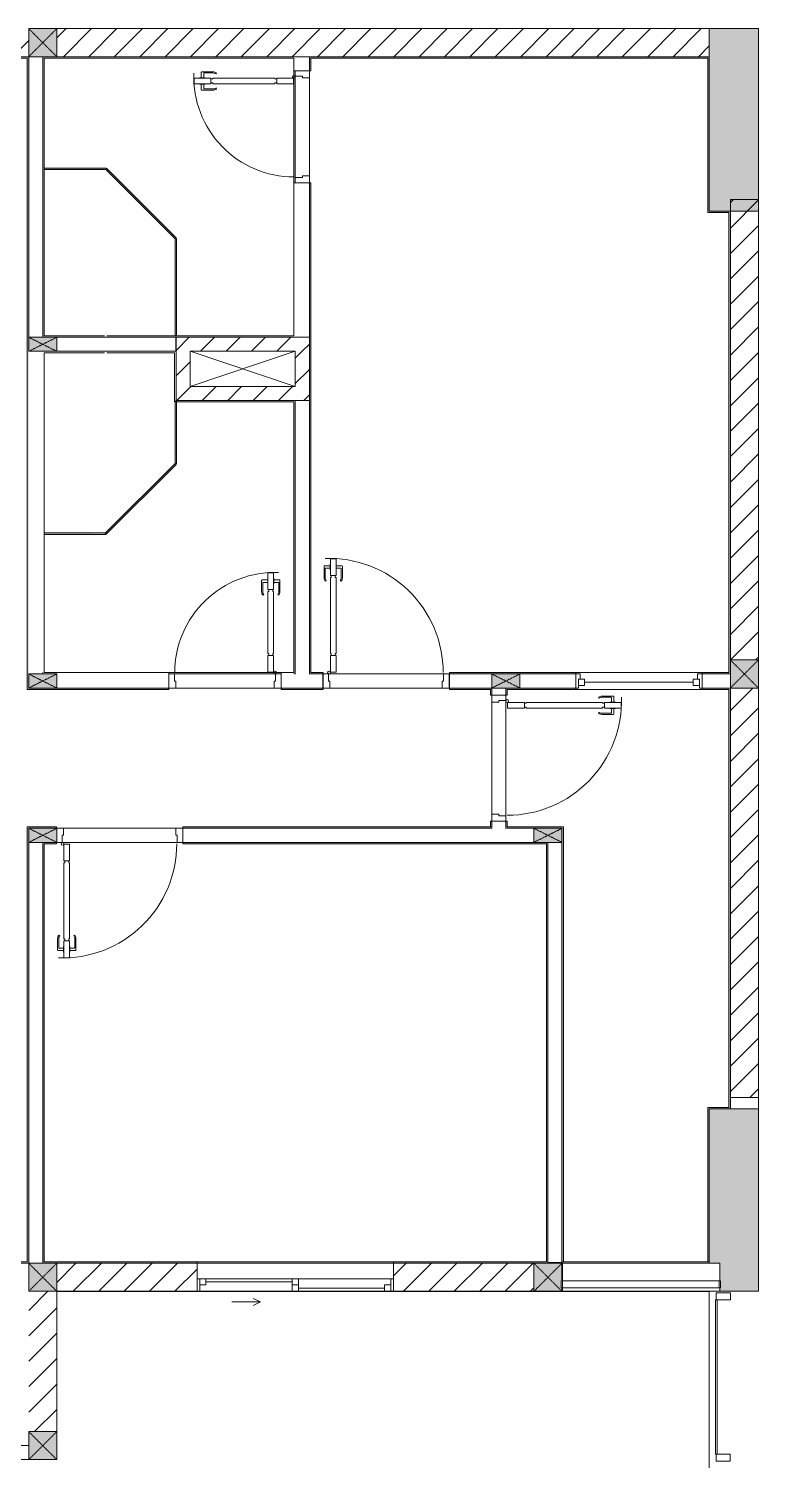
# Model space of a CAD drawing. Header units: millimetres. Extents: x 32270 to 221883, y 3811 to 78637.
# Drawn here: x 205781 to 210981, y 23332 to 33537 of the extents above; entities that cross this region are included whole.
import ezdxf

# ---------------------------------------------------------------- set-up
doc = ezdxf.new("R2010")
doc.units = ezdxf.units.MM
doc.linetypes.add('IMPORT-Dash _2_', pattern=[6, 3, -3])
for name, color, linetype, lineweight in [('0-2', 130, 'Continuous', 9), ('A-DETL-GENF-6', 130, 'Continuous', 9), ('A-DOOR-2', 130, 'Continuous', 9), ('A-FLOR-1', 130, 'Continuous', 9), ('A-FLOR-HRAL-5', 130, 'Continuous', 9), ('A-GLAZ-5', 130, 'Continuous', 9), ('A-GLAZ-CURT-4', 130, 'Continuous', 9), ('A-GLAZ-CWMG-1', 130, 'Continuous', 9), ('A-WALL-1', 130, 'Continuous', 9), ('A-WALL-PATT-3', 130, 'Continuous', 9), ('A_1404_dwg-1', 130, 'Continuous', 9), ('I-WALL', 130, 'Continuous', 9), ('I-WALL-1', 130, 'Continuous', 9), ('S-COLS-1', 130, 'Continuous', 9), ('S-COLS-10', 130, 'IMPORT-Dash _2_', 9), ('S-COLS-2', 130, 'Continuous', 9), ('S-COLS-4', 130, 'Continuous', 9), ('S-COLS-HDLN-2', 130, 'IMPORT-Dash _2_', 9)]:
    doc.layers.add(name, color=color, linetype=linetype, lineweight=lineweight)
pattern_1 = [(45, (0, 0), (-90.50967, 90.50967), [])]

# ---------------------------------------------------------------- blocks, each defined once
blk = doc.blocks.new('A_1404_dwg_NCV_TKTC_KET CAU_rvt-1-TKTC_MB HOÀN THIỆN SÀN TẦNG 3-4-4819833-KeyPlan-CH3A')
at = {"layer": 'S-COLS-1'}
for points in [[(116453, 32237), (116453, 33537), (116103, 33537), (116103, 32237), (116253, 32237)], [(116178, 24537), (116453, 24537), (116453, 25837), (116103, 25837), (116103, 24737), (116178, 24737), (116183, 24562)]]:
    blk.add_hatch(color=256, dxfattribs=at).paths.add_polyline_path(points)
at = {"layer": 'A-FLOR-1'}
for p, q in [((113153, 30987), (112403, 30987)), ((111453, 24535), (115053, 24535)), ((115053, 24535), (116103, 24535)), ((108178, 23337), (111253, 23337))]:
    blk.add_line(p, q, dxfattribs=at)
at = {"layer": 'S-COLS-2', "flags": 128}
for points in [[(116253, 32237), (116453, 32237), (116453, 33537), (116103, 33537), (116103, 33337)], [(116178, 24537), (116453, 24537), (116453, 25837), (116253, 25837)]]:
    blk.add_lwpolyline(points, dxfattribs=at)
blk = doc.blocks.new('A_1404_dwg_DOOR_CW_01 CANH MO-PANEL KINH - DIW_01-900x2200-CỬA GỖ VÂN LAMINATE-553393-TKTC_MB HOÀN THIỆN SÀN TẦNG 3-4-4819840-KeyPlan-CH3A')
at = {"layer": 'A-DETL-GENF-6'}
for p, q in [((46582, 38482), (46582, 38521)), ((46666, 38525), (46586, 38525)), ((46599, 38482), (46599, 38513)), ((46603, 38517), (46666, 38517)), ((46691, 38517), (46687, 38511)), ((46582, 38438), (46582, 38399)), ((46666, 38395), (46586, 38395)), ((46599, 38438), (46599, 38407)), ((46603, 38403), (46666, 38403)), ((46691, 38404), (46687, 38410))]:
    blk.add_line(p, q, dxfattribs=at)
at = {"layer": 'A-DETL-GENF-6', "flags": 128}
for points in [[(46531, 38440), (46531, 38480), (46651, 38480), (46651, 38440)], [(46610, 38482), (46610, 38480), (46571, 38480), (46571, 38482)], [(47207, 38474), (47207, 38480), (46665, 38480), (46665, 38474), (46651, 38474), (46651, 38446), (46665, 38446), (46665, 38440), (47207, 38440), (47207, 38446), (47221, 38446), (47221, 38474)], [(47221, 38480), (47221, 38440), (47341, 38440), (47341, 38480)], [(46610, 38438), (46610, 38440), (46571, 38440), (46571, 38438)]]:
    blk.add_lwpolyline(points, close=True, dxfattribs=at)
at = {"layer": 'A-DETL-GENF-6'}
blk.add_circle((47343, 38430), 10, dxfattribs=at)
for centre, radius, start, end in [((47343, 38430), 814, 90, 182), ((46586, 38521), 4, 90, 180), ((46603, 38513), 4, 90, 180), ((46666, 38480), 45, 55, 90), ((46666, 38480), 37, 55, 90), ((46586, 38399), 4, 180, 270), ((46603, 38407), 4, 180, 270), ((46666, 38440), 37, 270, 305), ((46666, 38440), 45, 270, 305)]:
    blk.add_arc(centre, radius, start, end, dxfattribs=at)
at = {"layer": 'A-DOOR-2'}
blk.add_line((47353, 38430), (47353, 38455), dxfattribs=at)
at = {"layer": 'A-DOOR-2', "flags": 128}
for points in [[(47453, 39237), (47453, 39287), (47353, 39287), (47353, 39247), (47403, 39247), (47403, 39237)], [(47453, 38387), (47453, 38437), (47403, 38437), (47403, 38427), (47353, 38427), (47353, 38387)]]:
    blk.add_lwpolyline(points, close=True, dxfattribs=at)
blk = doc.blocks.new('A_1404_dwg_DOOR_CW_01 CANH MO-PANEL KINH - DIG_02-800x2200-CỬA NHÔM KÍNH-V60-TKTC_MB HOÀN THIỆN SÀN TẦNG 3-4-4819851-KeyPlan-CH3A')
at = {"layer": 'A-DETL-GENF-6'}
for p, q in [((104713, 29524), (104713, 29603)), ((104756, 29607), (104717, 29607)), ((104800, 29607), (104839, 29607)), ((104843, 29524), (104843, 29603)), ((104721, 29586), (104721, 29524)), ((104721, 29498), (104728, 29503)), ((104756, 29590), (104725, 29590)), ((104800, 29590), (104831, 29590)), ((104835, 29498), (104828, 29503)), ((104835, 29586), (104835, 29524))]:
    blk.add_line(p, q, dxfattribs=at)
at = {"layer": 'A-DETL-GENF-6', "flags": 128}
for points in [[(104756, 29579), (104758, 29579), (104758, 29619), (104756, 29619)], [(104798, 29659), (104758, 29659), (104758, 29539), (104798, 29539)], [(104800, 29579), (104798, 29579), (104798, 29619), (104800, 29619)], [(104764, 29083), (104758, 29083), (104758, 29525), (104764, 29525), (104764, 29539), (104792, 29539), (104792, 29525), (104798, 29525), (104798, 29083), (104792, 29083), (104792, 29069), (104764, 29069)], [(104758, 29069), (104798, 29069), (104798, 28949), (104758, 28949)]]:
    blk.add_lwpolyline(points, close=True, dxfattribs=at)
at = {"layer": 'A-DETL-GENF-6'}
blk.add_circle((104808, 28947), 10, dxfattribs=at)
for centre, radius, start, end in [((104808, 28947), 714, 88, 180), ((104717, 29603), 4, 90, 180), ((104839, 29603), 4, 0, 90), ((104758, 29524), 45, 180, 215), ((104725, 29586), 4, 90, 180), ((104758, 29524), 37, 180, 215), ((104798, 29524), 37, 325, 0), ((104831, 29586), 4, 0, 90), ((104798, 29524), 45, 325, 0)]:
    blk.add_arc(centre, radius, start, end, dxfattribs=at)
at = {"layer": 'A-DOOR-2'}
blk.add_line((104808, 28937), (104783, 28937), dxfattribs=at)
at = {"layer": 'A-DOOR-2', "flags": 128}
for points in [[(104051, 28837), (104051, 28937), (104091, 28937), (104091, 28887), (104101, 28887), (104101, 28837)], [(104801, 28837), (104801, 28887), (104811, 28887), (104811, 28937), (104851, 28937), (104851, 28837)]]:
    blk.add_lwpolyline(points, close=True, dxfattribs=at)
blk = doc.blocks.new('A_1404_dwg_DOOR_CW_01 CANH MO-PANEL KINH - DIW_01-900x2200-CỬA GỖ VÂN LAMINATE-V61-TKTC_MB HOÀN THIỆN SÀN TẦNG 3-4-4819852-KeyPlan-CH3A')
at = {"layer": 'A-DETL-GENF-6'}
for p, q in [((103259, 27050), (103259, 26970)), ((103267, 27076), (103274, 27071)), ((103267, 26987), (103267, 27050)), ((103381, 27076), (103374, 27071)), ((103381, 26987), (103381, 27050)), ((103389, 27050), (103389, 26970)), ((103302, 26966), (103263, 26966)), ((103302, 26983), (103271, 26983)), ((103346, 26983), (103377, 26983)), ((103346, 26966), (103385, 26966))]:
    blk.add_line(p, q, dxfattribs=at)
at = {"layer": 'A-DETL-GENF-6', "flags": 128}
for points in [[(103344, 27605), (103304, 27605), (103304, 27725), (103344, 27725)], [(103338, 27591), (103344, 27591), (103344, 27049), (103338, 27049), (103338, 27035), (103310, 27035), (103310, 27049), (103304, 27049), (103304, 27591), (103310, 27591), (103310, 27605), (103338, 27605)], [(103302, 26995), (103304, 26995), (103304, 26955), (103302, 26955)], [(103304, 26915), (103344, 26915), (103344, 27035), (103304, 27035)], [(103346, 26995), (103344, 26995), (103344, 26955), (103346, 26955)]]:
    blk.add_lwpolyline(points, close=True, dxfattribs=at)
at = {"layer": 'A-DETL-GENF-6'}
blk.add_circle((103294, 27727), 10, dxfattribs=at)
for centre, radius, start, end in [((103294, 27727), 814, 268, 0), ((103304, 27050), 45, 145, 180), ((103304, 27050), 37, 145, 180), ((103344, 27050), 37, 0, 35), ((103344, 27050), 45, 0, 35), ((103263, 26970), 4, 180, 270), ((103271, 26987), 4, 180, 270), ((103377, 26987), 4, 270, 0), ((103385, 26970), 4, 270, 0)]:
    blk.add_arc(centre, radius, start, end, dxfattribs=at)
at = {"layer": 'A-DOOR-2'}
blk.add_line((103294, 27737), (103319, 27737), dxfattribs=at)
at = {"layer": 'A-DOOR-2', "flags": 128}
blk.add_lwpolyline([(103253, 27837), (103301, 27837), (103301, 27787), (103291, 27787), (103291, 27737), (103253, 27737)], dxfattribs=at)
blk.add_lwpolyline([(104151, 27837), (104151, 27737), (104111, 27737), (104111, 27787), (104101, 27787), (104101, 27837)], close=True, dxfattribs=at)
blk = doc.blocks.new('A_1404_dwg_M_Fixed - 900 x 1400-901191-TKTC_MB HOÀN THIỆN SÀN TẦNG 3-4-4819853-KeyPlan-CH3A')
at = {"layer": 'A-GLAZ-5'}
blk.add_line((107014, 28878), (107788, 28878), dxfattribs=at)
at = {"layer": 'A-GLAZ-5', "flags": 128}
for points in [[(106983, 28900), (106983, 28937), (106951, 28937)], [(106951, 28837), (106970, 28837), (106970, 28900), (107014, 28900), (107014, 28856), (106970, 28856)], [(107832, 28856), (107788, 28856), (107788, 28900), (107832, 28900), (107832, 28837), (107849, 28837)], [(107819, 28900), (107819, 28937), (107851, 28937)]]:
    blk.add_lwpolyline(points, dxfattribs=at)
blk = doc.blocks.new('A_1404_dwg_Railing - 50 x 10mm-901205-TKTC_MB HOÀN THIỆN SÀN TẦNG 3-4-4819863-KeyPlan-CH3A')
at = {"layer": 'A-FLOR-HRAL-5', "flags": 128}
blk.add_lwpolyline([(107983, 24612), (107983, 24562), (107973, 24562), (107973, 24612)], close=True, dxfattribs=at)
blk = doc.blocks.new('A_1404_dwg_Railing - 50 x 10mm-901205-TKTC_MB HOÀN THIỆN SÀN TẦNG 3-4-V133-KeyPlan-CH3A')
at = {"layer": 'A-FLOR-HRAL-5'}
blk.add_line((106848, 24562), (106848, 24612), dxfattribs=at)
at = {"layer": 'A-FLOR-HRAL-5', "flags": 128}
blk.add_lwpolyline([(106858, 24612), (106858, 24562), (106848, 24562)], dxfattribs=at)
blk = doc.blocks.new('A_1404_dwg_Railing - Railing-1003396-TKTC_MB HOÀN THIỆN SÀN TẦNG 3-4-4819938-KeyPlan-CH3A')
at = {"layer": 'A-FLOR-HRAL-5'}
for p, q in [((116173, 24612), (115058, 24612)), ((115058, 24562), (116173, 24562))]:
    blk.add_line(p, q, dxfattribs=at)
for name in ['A_1404_dwg_Railing - 50 x 10mm-901205-TKTC_MB HOÀN THIỆN SÀN TẦNG 3-4-V133-KeyPlan-CH3A', 'A_1404_dwg_Railing - 50 x 10mm-901205-TKTC_MB HOÀN THIỆN SÀN TẦNG 3-4-4819863-KeyPlan-CH3A']:
    blk.add_blockref(name, (8200, 0))
blk = doc.blocks.new('A_1404_dwg_System Panel - Glazed-588850-TKTC_MB HOÀN THIỆN SÀN TẦNG 3-4-4819877-KeyPlan-CH3A')
at = {"layer": 'A-GLAZ-CURT-4'}
blk.add_hatch(color=256, dxfattribs=at).paths.add_polyline_path([(103603, 32532), (103605, 32537), (103602, 32542), (103163, 32542), (103163, 32532), (103602, 32532)])
blk.add_line((103163, 32532), (103603, 32532), dxfattribs=at)
at = {"layer": 'A-GLAZ-CURT-4', "flags": 128}
blk.add_lwpolyline([(103605, 32542), (103163, 32542), (103163, 32532)], dxfattribs=at)
blk = doc.blocks.new('A_1404_dwg_System Panel - Glazed-580250-TKTC_MB HOÀN THIỆN SÀN TẦNG 3-4-4819878-KeyPlan-CH3A')
at = {"layer": 'A-GLAZ-CURT-4'}
blk.add_hatch(color=256, dxfattribs=at).paths.add_polyline_path([(104097, 32038), (104104, 32045), (103609, 32540), (103602, 32533), (104096, 32039)])
blk.add_line((103602, 32533), (104096, 32039), dxfattribs=at)
at = {"layer": 'A-GLAZ-CURT-4', "flags": 128}
blk.add_lwpolyline([(104104, 32045), (103609, 32540), (103602, 32533)], dxfattribs=at)
blk = doc.blocks.new('A_1404_dwg_System Panel - Glazed-703087-TKTC_MB HOÀN THIỆN SÀN TẦNG 3-4-4819883-KeyPlan-CH3A')
at = {"layer": 'A-GLAZ-CURT-4'}
blk.add_hatch(color=256, dxfattribs=at).paths.add_polyline_path([(56809, 37033), (56809, 37727), (56799, 37727), (56799, 37033)])
at = {"layer": 'A-GLAZ-CURT-4', "flags": 128}
blk.add_lwpolyline([(56809, 37033), (56809, 37727), (56799, 37727), (56799, 37033)], close=True, dxfattribs=at)
blk = doc.blocks.new('A_1404_dwg_System Panel - Glazed-901203-TKTC_MB HOÀN THIỆN SÀN TẦNG 3-4-4819880-KeyPlan-CH3A')
at = {"layer": 'A-GLAZ-CURT-4'}
blk.add_hatch(color=256, dxfattribs=at).paths.add_polyline_path([(103163, 29932), (103603, 29937), (103599, 29942), (103163, 29942)])
blk.add_line((103163, 29932), (103603, 29932), dxfattribs=at)
at = {"layer": 'A-GLAZ-CURT-4', "flags": 128}
blk.add_lwpolyline([(103601, 29942), (103163, 29942), (103163, 29932)], dxfattribs=at)
blk = doc.blocks.new('A_1404_dwg_System Panel - Glazed-580253-TKTC_MB HOÀN THIỆN SÀN TẦNG 3-4-4819881-KeyPlan-CH3A')
at = {"layer": 'A-GLAZ-CURT-4'}
blk.add_hatch(color=256, dxfattribs=at).paths.add_polyline_path([(103606, 29933), (104101, 30435), (104096, 30437), (103599, 29940)])
blk.add_line((103606, 29933), (104104, 30431), dxfattribs=at)
at = {"layer": 'A-GLAZ-CURT-4', "flags": 128}
blk.add_lwpolyline([(104096, 30437), (103599, 29940), (103606, 29933)], dxfattribs=at)
blk = doc.blocks.new('A_1404_dwg_System Panel - Glazed-1013751-TKTC_MB HOÀN THIỆN SÀN TẦNG 3-4-4819884-KeyPlan-CH3A')
at = {"layer": 'A-GLAZ-CURT-4'}
blk.add_hatch(color=256, dxfattribs=at).paths.add_polyline_path([(56799, 38192), (56809, 38192), (56809, 38639), (56799, 38639)])
at = {"layer": 'A-GLAZ-CURT-4', "flags": 128}
blk.add_lwpolyline([(56799, 38639), (56799, 38192), (56809, 38192), (56809, 38639)], close=True, dxfattribs=at)
blk = doc.blocks.new('A_1404_dwg_G1_SOF - BO TRU - 100x200-746114-TKTC_MB HOÀN THIỆN SÀN TẦNG 3-4-4819846-KeyPlan-CH3A')
at = {"layer": 'S-COLS-1'}
blk.add_hatch(color=256, dxfattribs=at).paths.add_polyline_path([(49953, 40037), (49953, 40237), (49853, 40237), (49853, 40037)])
at = {"layer": 'S-COLS-1', "flags": 128}
blk.add_lwpolyline([(49853, 40037), (49853, 40237), (49953, 40237), (49953, 40037)], close=True, dxfattribs=at)
at = {"layer": 'S-COLS-HDLN-2'}
for p, q in [((49953, 40037), (49853, 40237)), ((49853, 40037), (49953, 40237))]:
    blk.add_line(p, q, dxfattribs=at)
blk = doc.blocks.new('A_1404_dwg_DOOR_CW_01 CANH MO-PANEL KINH - DIG_01-900x2200-CỬA NHÔM KÍNH-901226-TKTC_MB HOÀN THIỆN SÀN TẦNG 3-4-4819905-KeyPlan-CH3A')
at = {"layer": 'A-DETL-GENF-6'}
for p, q in [((49211, 68924), (49211, 69003)), ((49254, 69007), (49215, 69007)), ((49219, 68986), (49219, 68924)), ((49254, 68990), (49223, 68990)), ((49298, 69007), (49337, 69007)), ((49298, 68990), (49329, 68990)), ((49333, 68986), (49333, 68924)), ((49341, 68924), (49341, 69003)), ((49219, 68898), (49225, 68903)), ((49332, 68898), (49326, 68903))]:
    blk.add_line(p, q, dxfattribs=at)
at = {"layer": 'A-DETL-GENF-6', "flags": 128}
for points in [[(49254, 68979), (49256, 68979), (49256, 69019), (49254, 69019)], [(49256, 69059), (49296, 69059), (49296, 68939), (49256, 68939)], [(49298, 68979), (49296, 68979), (49296, 69019), (49298, 69019)], [(49290, 68383), (49296, 68383), (49296, 68925), (49290, 68925), (49290, 68939), (49262, 68939), (49262, 68925), (49256, 68925), (49256, 68383), (49262, 68383), (49262, 68369), (49290, 68369)], [(49296, 68369), (49256, 68369), (49256, 68249), (49296, 68249)]]:
    blk.add_lwpolyline(points, close=True, dxfattribs=at)
at = {"layer": 'A-DETL-GENF-6'}
blk.add_circle((49246, 68247), 10, dxfattribs=at)
for centre, radius, start, end in [((49215, 69003), 4, 90, 180), ((49246, 68247), 814, 360, 92), ((49223, 68986), 4, 90, 180), ((49329, 68986), 4, 0, 90), ((49337, 69003), 4, 0, 90), ((49256, 68924), 45, 180, 215), ((49256, 68924), 37, 180, 215), ((49296, 68924), 37, 325, 0), ((49296, 68924), 45, 325, 0)]:
    blk.add_arc(centre, radius, start, end, dxfattribs=at)
at = {"layer": 'A-DOOR-2'}
blk.add_line((49246, 68237), (49271, 68237), dxfattribs=at)
at = {"layer": 'A-DOOR-2', "flags": 128}
for points in [[(49203, 68137), (49253, 68137), (49253, 68187), (49243, 68187), (49243, 68237), (49203, 68237)], [(50053, 68137), (50103, 68137), (50103, 68237), (50063, 68237), (50063, 68187), (50053, 68187)]]:
    blk.add_lwpolyline(points, close=True, dxfattribs=at)
blk = doc.blocks.new('A_1404_dwg_NCV_TKTC_TANG 3 - 4_rvt-1-TKTC_MB HOÀN THIỆN SÀN TẦNG 3-4-4819943-KeyPlan-CH3A')
at = {"layer": 'A-WALL-PATT-3'}
for points in [[(111243, 28827), (111253, 28827), (111253, 33327), (111243, 33327), (111243, 28837)], [(113263, 33327), (116103, 33327), (116103, 33337), (113263, 33337)], [(116093, 32227), (116103, 32227), (116103, 33327), (116093, 33327), (116093, 32237)], [(116243, 32227), (116243, 32237), (116103, 32237), (116103, 32227)], [(116253, 28937), (116253, 32237), (116243, 32237), (116243, 28937)], [(116253, 25837), (116253, 28837), (116243, 28837), (116243, 25837)], [(111243, 24737), (111253, 24737), (111253, 27837), (111243, 27837), (111243, 24747)], [(114663, 27837), (115053, 27837), (115053, 27847), (114663, 27847)], [(115063, 24747), (115063, 27847), (115053, 27847), (115053, 24747)], [(111363, 24747), (111363, 27737), (111353, 27737), (111353, 24747)], [(114943, 24737), (114953, 24737), (114953, 27737), (114943, 27737), (114943, 24747)], [(116103, 25837), (116243, 25837), (116243, 25847), (116093, 25847), (116093, 25837)], [(116103, 24747), (116103, 25837), (116093, 25837), (116093, 24747)]]:
    blk.add_hatch(color=256, dxfattribs=at).paths.add_polyline_path(points)
h = blk.add_hatch(color=256, dxfattribs=at)
h.paths.add_polyline_path([(113253, 28937), (113263, 28937), (113263, 32437), (113253, 32437), (113253, 29255)])
h.paths.add_polyline_path([(113263, 33237), (113263, 33337), (113253, 33337), (113253, 33237)])
h = blk.add_hatch(color=256, dxfattribs=at)
h.paths.add_polyline_path([(113263, 28937), (113351, 28937), (113351, 28947), (113263, 28947)])
h.paths.add_polyline_path([(114553, 28937), (115151, 28937), (115151, 28947), (114251, 28947), (114251, 28937)])
h.paths.add_polyline_path([(116051, 28937), (116243, 28937), (116243, 28947), (116051, 28947)])
h = blk.add_hatch(color=256, dxfattribs=at)
h.paths.add_polyline_path([(111253, 28827), (112251, 28827), (112251, 28837), (111253, 28837)])
h.paths.add_polyline_path([(113051, 28827), (113351, 28827), (113351, 28837), (113051, 28837)])
h.paths.add_polyline_path([(114543, 28827), (114553, 28827), (114553, 28837), (114251, 28837), (114251, 28827)])
h = blk.add_hatch(color=256, dxfattribs=at)
h.paths.add_polyline_path([(114553, 27847), (114553, 27887), (114543, 27887), (114543, 27847)])
h.paths.add_polyline_path([(114543, 28787), (114553, 28787), (114553, 28827), (114543, 28827)])
h = blk.add_hatch(color=256, dxfattribs=at)
h.paths.add_polyline_path([(116051, 28827), (116243, 28827), (116243, 28837), (116051, 28837)])
h.paths.add_polyline_path([(115151, 28827), (115151, 28837), (114653, 28837), (114653, 28827), (114663, 28827)])
h = blk.add_hatch(color=256, dxfattribs=at)
h.paths.add_polyline_path([(114663, 27837), (114663, 27887), (114653, 27887), (114653, 27837)])
h.paths.add_polyline_path([(114663, 28787), (114663, 28827), (114653, 28827), (114653, 28787)])
h = blk.add_hatch(color=256, dxfattribs=at)
h.paths.add_polyline_path([(111253, 27837), (111451, 27837), (111451, 27847), (111243, 27847), (111243, 27837)])
h.paths.add_polyline_path([(112351, 27837), (114553, 27837), (114553, 27847), (112351, 27847)])
h = blk.add_hatch(color=256, dxfattribs=at)
h.paths.add_polyline_path([(111363, 27727), (111451, 27727), (111451, 27737), (111363, 27737)])
h.paths.add_polyline_path([(112351, 27727), (114943, 27727), (114943, 27737), (112351, 27737)])
h = blk.add_hatch(color=256, dxfattribs=at)
h.paths.add_polyline_path([(111353, 24737), (112453, 24737), (112453, 24747), (111353, 24747)])
h.paths.add_polyline_path([(113853, 24737), (114943, 24737), (114943, 24747), (113853, 24747)])
at = {"layer": 'A-FLOR-1'}
for p, q in [((113153, 33197), (113153, 32477)), ((113011, 28937), (112291, 28937)), ((114653, 27927), (114653, 28747))]:
    blk.add_line(p, q, dxfattribs=at)
at = {"layer": 'A-FLOR-1', "flags": 128}
for points in [[(113253, 33187), (113253, 32487)], [(113391, 28937), (114211, 28937)], [(113001, 28837), (112301, 28837)], [(114201, 28837), (113401, 28837)], [(114553, 27937), (114553, 28737)], [(111501, 27837), (112301, 27837)], [(112311, 27737), (111491, 27737)]]:
    blk.add_lwpolyline(points, close=True, dxfattribs=at)
at = {"layer": 'A-WALL-1'}
for p, q in [((113253, 33337), (113153, 33337)), ((113253, 33237), (113253, 33337)), ((113153, 33237), (113253, 33237)), ((113253, 33187), (113253, 32487)), ((113253, 32437), (113153, 32437)), ((113253, 31337), (113253, 32437)), ((113153, 31337), (113253, 31337)), ((111353, 28937), (111353, 28947)), ((112251, 28837), (112251, 28937)), ((113051, 28937), (113051, 28837)), ((113351, 28937), (113263, 28937)), ((113351, 28837), (113351, 28937)), ((113391, 28937), (114211, 28937)), ((114251, 28937), (114251, 28837)), ((114553, 28937), (114251, 28937)), ((115151, 28937), (114753, 28937)), ((115151, 28837), (115151, 28937)), ((116051, 28937), (116051, 28837)), ((116243, 28937), (116051, 28937)), ((116253, 28937), (116243, 28937)), ((116253, 28837), (116253, 28937)), ((111453, 28837), (112251, 28837)), ((113001, 28837), (112301, 28837)), ((113051, 28837), (113351, 28837)), ((114201, 28837), (113401, 28837)), ((114251, 28837), (114553, 28837)), ((114553, 28837), (114553, 28827)), ((114553, 28827), (114553, 28787)), ((114553, 28787), (114653, 28787)), ((114653, 28827), (114653, 28837)), ((114653, 28787), (114653, 28827)), ((114753, 28837), (115151, 28837)), ((116051, 28837), (116243, 28837)), ((116243, 28837), (116253, 28837)), ((114553, 27937), (114553, 28737)), ((114653, 28747), (114653, 27927)), ((114653, 27887), (114553, 27887)), ((114553, 27887), (114553, 27847)), ((114653, 27837), (114653, 27887)), ((111501, 27837), (112301, 27837)), ((112351, 27837), (112351, 27737)), ((114553, 27837), (112351, 27837)), ((114553, 27847), (114553, 27837)), ((114853, 27837), (114653, 27837)), ((111353, 24737), (111353, 27737)), ((112311, 27737), (111491, 27737)), ((112351, 27737), (114853, 27737)), ((111253, 24737), (111353, 24737))]:
    blk.add_line(p, q, dxfattribs=at)
at = {"layer": 'A-WALL-1', "flags": 128}
for points in [[(111353, 31337), (111353, 33337), (111253, 33337), (111253, 31337)], [(111453, 31237), (112301, 31237), (112301, 31337), (111453, 31337)], [(113263, 28937), (113253, 28937), (113253, 30887), (113153, 30887), (113153, 28937), (113143, 28937)], [(114953, 27737), (114953, 24742), (115053, 24742), (115053, 27737)], [(115058, 24612), (115058, 24737), (116178, 24737), (116178, 24612)], [(116178, 24562), (116178, 24537), (115058, 24537), (115058, 24562)]]:
    blk.add_lwpolyline(points, dxfattribs=at)
at = {"layer": 'I-WALL'}
for p, q in [((113253, 33337), (113253, 33237)), ((113143, 32437), (113143, 33237)), ((113253, 32437), (113253, 31337)), ((112251, 28947), (113051, 28947)), ((113263, 28937), (113351, 28937)), ((114251, 28937), (114553, 28937)), ((114753, 28937), (115151, 28937)), ((115151, 28947), (116051, 28947)), ((116051, 28937), (116243, 28937)), ((112251, 28837), (111453, 28837)), ((113351, 28837), (113051, 28837)), ((114553, 28837), (114251, 28837)), ((114553, 28787), (114553, 28827)), ((114653, 28827), (114653, 28787)), ((115151, 28837), (114753, 28837)), ((116051, 28827), (115151, 28827)), ((116243, 28837), (116051, 28837)), ((114553, 27847), (114553, 27887)), ((114653, 27887), (114653, 27837)), ((112351, 27837), (114553, 27837)), ((114853, 27737), (112351, 27737)), ((112453, 24747), (113853, 24747)), ((113853, 24737), (112453, 24737)), ((115063, 24747), (116093, 24747)), ((116103, 24737), (116103, 24747))]:
    blk.add_line(p, q, dxfattribs=at)
at = {"layer": 'I-WALL', "flags": 128}
blk.add_lwpolyline([(115058, 24737), (115053, 24737), (115053, 24742)], dxfattribs=at)
at = {"layer": 'I-WALL-1'}
for p, q in [((111453, 33337), (111353, 33337)), ((111363, 32532), (111363, 32542)), ((112296, 30877), (112303, 30877)), ((111363, 29932), (111363, 29942)), ((116253, 28937), (116253, 29037)), ((111353, 28947), (111353, 28937)), ((116243, 28937), (116253, 28937)), ((114553, 28827), (114553, 28837)), ((114653, 28837), (114653, 28827)), ((114553, 27837), (114553, 27847)), ((114953, 24737), (114953, 27737)), ((111353, 24737), (111453, 24737))]:
    blk.add_line(p, q, dxfattribs=at)
at = {"layer": 'I-WALL-1', "flags": 128}
for points in [[(111253, 33337), (111103, 33337), (111103, 33327), (111243, 33327), (111243, 28827), (111253, 28827), (112251, 28827), (112251, 28837)], [(111353, 33337), (111353, 33327), (111353, 31347), (111353, 31337)], [(111363, 32542), (111363, 33327), (113143, 33327), (113143, 33237), (113153, 33237)], [(113153, 33337), (113143, 33337), (111453, 33337)], [(116253, 29037), (116253, 32237), (116243, 32237), (116103, 32237), (116103, 33327), (116103, 33337), (113263, 33337), (113253, 33337)], [(113253, 33237), (113263, 33237), (113263, 33327), (116093, 33327), (116093, 32227), (116103, 32227), (116243, 32227), (116243, 28947), (116051, 28947), (116051, 28937)], [(111793, 31347), (111363, 31347), (111363, 32532)], [(113153, 32437), (113143, 32437), (113143, 31347), (111809, 31347)], [(113351, 28937), (113351, 28947), (113263, 28947), (113263, 32437), (113253, 32437)], [(111453, 31337), (113143, 31337), (113153, 31337)], [(113253, 31337), (113253, 28937), (113263, 28937)], [(113143, 28937), (113153, 28937), (113153, 30887), (113143, 30887), (112303, 30887), (112303, 31227), (112303, 31237), (111453, 31237)], [(111363, 29942), (111363, 31227), (111793, 31227)], [(111809, 31227), (112293, 31227), (112293, 30877)], [(112306, 30877), (113143, 30877), (113143, 28947), (113051, 28947), (113051, 28937)], [(112251, 28937), (112251, 28947), (111363, 28947), (111363, 29932)], [(115151, 28937), (115151, 28947), (114251, 28947), (114251, 28937)], [(113051, 28837), (113051, 28827), (113351, 28827), (113351, 28837)], [(114251, 28837), (114251, 28827), (114543, 28827), (114543, 28787), (114553, 28787)], [(114653, 28787), (114663, 28787), (114663, 28827), (115151, 28827), (115151, 28837)], [(116051, 28837), (116051, 28827), (116243, 28827), (116243, 25847), (116093, 25847), (116093, 25837), (116093, 24747), (116103, 24747), (116103, 25837), (116243, 25837), (116253, 25837), (116253, 28837), (116243, 28837)], [(114553, 27887), (114543, 27887), (114543, 27847), (112351, 27847), (112351, 27837)], [(115053, 27737), (115053, 24747), (115063, 24747), (115063, 27847), (115053, 27847), (114663, 27847), (114663, 27887), (114653, 27887)], [(111451, 27837), (111451, 27847), (111243, 27847), (111243, 27837), (111243, 24747), (111078, 24747), (111078, 24737), (111243, 24737), (111253, 24737), (111253, 27737)], [(114653, 27837), (114663, 27837), (114853, 27837)], [(111353, 27737), (111353, 24747), (111353, 24737)], [(111453, 24737), (112453, 24737), (112453, 24747), (111363, 24747), (111363, 27727), (111451, 27727), (111451, 27737)], [(112351, 27737), (112351, 27727), (114943, 27727), (114943, 24747), (113853, 24747), (113853, 24737), (114853, 24737)], [(114853, 24737), (114943, 24737), (114953, 24737)]]:
    blk.add_lwpolyline(points, dxfattribs=at)
for name, p, rotation in [('A_1404_dwg_DOOR_CW_01 CANH MO-PANEL KINH - DIG_02-800x2200-CỬA NHÔM KÍNH-V60-TKTC_MB HOÀN THIỆN SÀN TẦNG 3-4-4819851-KeyPlan-CH3A', (142090, -71614), 90), ('A_1404_dwg_System Panel - Glazed-703087-TKTC_MB HOÀN THIỆN SÀN TẦNG 3-4-4819883-KeyPlan-CH3A', (169105, 69074), 180), ('A_1404_dwg_G1_SOF - BO TRU - 100x200-746114-TKTC_MB HOÀN THIỆN SÀN TẦNG 3-4-4819846-KeyPlan-CH3A', (151490, -18616), 90), ('A_1404_dwg_System Panel - Glazed-1013751-TKTC_MB HOÀN THIỆN SÀN TẦNG 3-4-4819884-KeyPlan-CH3A', (169105, 69074), 180), ('A_1404_dwg_DOOR_CW_01 CANH MO-PANEL KINH - DIW_01-900x2200-CỬA GỖ VÂN LAMINATE-553393-TKTC_MB HOÀN THIỆN SÀN TẦNG 3-4-4819840-KeyPlan-CH3A', (74963, 76290), 270), ('A_1404_dwg_G1_SOF - BO TRU - 100x200-746114-TKTC_MB HOÀN THIỆN SÀN TẦNG 3-4-4819846-KeyPlan-CH3A', (151490, -21016), 90), ('A_1404_dwg_G1_SOF - BO TRU - 100x200-746114-TKTC_MB HOÀN THIỆN SÀN TẦNG 3-4-4819846-KeyPlan-CH3A', (154790, -21016), 90), ('A_1404_dwg_DOOR_CW_01 CANH MO-PANEL KINH - DIG_01-900x2200-CỬA NHÔM KÍNH-901226-TKTC_MB HOÀN THIỆN SÀN TẦNG 3-4-4819905-KeyPlan-CH3A', (46416, 77990), 270), ('A_1404_dwg_G1_SOF - BO TRU - 100x200-746114-TKTC_MB HOÀN THIỆN SÀN TẦNG 3-4-4819846-KeyPlan-CH3A', (151490, -22116), 90), ('A_1404_dwg_G1_SOF - BO TRU - 100x200-746114-TKTC_MB HOÀN THIỆN SÀN TẦNG 3-4-4819846-KeyPlan-CH3A', (155090, -22116), 90)]:
    blk.add_blockref(name, p, dxfattribs=dict(rotation=rotation))
for name, p in [('A_1404_dwg_System Panel - Glazed-588850-TKTC_MB HOÀN THIỆN SÀN TẦNG 3-4-4819877-KeyPlan-CH3A', (8200, 0)), ('A_1404_dwg_System Panel - Glazed-580250-TKTC_MB HOÀN THIỆN SÀN TẦNG 3-4-4819878-KeyPlan-CH3A', (8200, 0)), ('A_1404_dwg_System Panel - Glazed-580253-TKTC_MB HOÀN THIỆN SÀN TẦNG 3-4-4819881-KeyPlan-CH3A', (8200, 0)), ('A_1404_dwg_System Panel - Glazed-901203-TKTC_MB HOÀN THIỆN SÀN TẦNG 3-4-4819880-KeyPlan-CH3A', (8200, 0)), ('A_1404_dwg_DOOR_CW_01 CANH MO-PANEL KINH - DIG_02-800x2200-CỬA NHÔM KÍNH-V60-TKTC_MB HOÀN THIỆN SÀN TẦNG 3-4-4819851-KeyPlan-CH3A', (8200, 0)), ('A_1404_dwg_M_Fixed - 900 x 1400-901191-TKTC_MB HOÀN THIỆN SÀN TẦNG 3-4-4819853-KeyPlan-CH3A', (8200, 0)), ('A_1404_dwg_DOOR_CW_01 CANH MO-PANEL KINH - DIW_01-900x2200-CỬA GỖ VÂN LAMINATE-V61-TKTC_MB HOÀN THIỆN SÀN TẦNG 3-4-4819852-KeyPlan-CH3A', (8200, 0)), ('A_1404_dwg_Railing - Railing-1003396-TKTC_MB HOÀN THIỆN SÀN TẦNG 3-4-4819938-KeyPlan-CH3A', (0, 0))]:
    blk.add_blockref(name, p)
blk = doc.blocks.new('A_1404_dwg_1_FAMILY RVT - W01-WxH 1400x1400xmm-389822-TKTC_MB HOÀN THIỆN SÀN TẦNG 3-4-4819949-KeyPlan-CH3A')
at = {"layer": 'A-GLAZ-5'}
for p, q in [((50001, 78313), (50204, 78313)), ((49052, 78237), (49052, 78037)), ((49072, 78237), (49072, 78148)), ((49116, 78215), (49730, 78215)), ((49730, 78237), (49775, 78237)), ((49775, 78192), (49730, 78192)), ((50433, 78237), (50433, 78148)), ((49775, 78170), (50389, 78170))]:
    blk.add_line(p, q, dxfattribs=at)
at = {"layer": 'A-GLAZ-5', "flags": 128}
for points in [[(50052, 78339), (50001, 78313), (50052, 78288)], [(50452, 78037), (50452, 78237), (49052, 78237), (49116, 78237)], [(49730, 78148), (49730, 78237), (49116, 78237), (49116, 78192), (49072, 78192)], [(49775, 78148), (49775, 78237), (50433, 78237), (50452, 78237)], [(50433, 78192), (50389, 78192), (50389, 78148)], [(49052, 78148), (49072, 78148), (49730, 78148), (49775, 78148), (50389, 78148), (50452, 78148)]]:
    blk.add_lwpolyline(points, dxfattribs=at)
blk = doc.blocks.new('A_1404_dwg_System Panel - Glazed-1453213-TKTC_MB HOÀN THIỆN SÀN TẦNG 3-4-4819973-KeyPlan-CH3A')
at = {"layer": 'A-GLAZ-CURT-4', "flags": 128}
blk.add_lwpolyline([(116147, 24477), (116147, 23377), (116159, 23377), (116159, 24477)], close=True, dxfattribs=at)
blk = doc.blocks.new('A_1404_dwg_Rectangular Mullion - 50 x 100mm-1286811-TKTC_MB HOÀN THIỆN SÀN TẦNG 3-4-4819975-KeyPlan-CH3A')
at = {"layer": 'A-GLAZ-CWMG-1', "flags": 128}
blk.add_lwpolyline([(116153, 24527), (116153, 24477), (116253, 24477), (116253, 24527)], close=True, dxfattribs=at)
blk = doc.blocks.new('A_1404_dwg_Rectangular Mullion - 50 x 100mm-1286804-TKTC_MB HOÀN THIỆN SÀN TẦNG 3-4-4819972-KeyPlan-CH3A')
at = {"layer": 'A-GLAZ-CWMG-1', "flags": 128}
blk.add_lwpolyline([(44803, 21737), (44803, 21787), (44703, 21787), (44703, 21737)], close=True, dxfattribs=at)
blk = doc.blocks.new('A_1404_dwg_G1_SOF - BO TRU - 200x200-3054293-TKTC_MB HOÀN THIỆN SÀN TẦNG 3-4-4819986-KeyPlan-CH3A')
at = {"layer": 'S-COLS-10'}
blk.add_hatch(color=256, dxfattribs=at).paths.add_polyline_path([(42053, 71512), (42053, 71712), (41853, 71712), (41853, 71512)])
at = {"layer": 'S-COLS-4', "flags": 128}
blk.add_lwpolyline([(42053, 71712), (41853, 71712), (41853, 71512), (42053, 71512)], close=True, dxfattribs=at)
at = {"layer": 'S-COLS-HDLN-2'}
for p, q in [((42053, 71712), (41853, 71512)), ((41853, 71712), (42053, 71512))]:
    blk.add_line(p, q, dxfattribs=at)
blk = doc.blocks.new('A_1404_dwg_G1_SOF - BO TRU - 200x200-V19-TKTC_MB HOÀN THIỆN SÀN TẦNG 3-4-4819998-KeyPlan-CH3A')
at = {"layer": 'S-COLS-10'}
blk.add_hatch(color=256, dxfattribs=at).paths.add_polyline_path([(98453, 24537), (98653, 24537), (98648, 24562), (98653, 24737), (98453, 24737)])
at = {"layer": 'S-COLS-4', "flags": 128}
for points in [[(98453, 24737), (98453, 24537), (98653, 24537), (98653, 24562)], [(98653, 24612), (98653, 24737), (98553, 24737)]]:
    blk.add_lwpolyline(points, dxfattribs=at)
at = {"layer": 'S-COLS-HDLN-2'}
for p, q in [((98653, 24737), (98453, 24537)), ((98453, 24737), (98653, 24537))]:
    blk.add_line(p, q, dxfattribs=at)
blk = doc.blocks.new('A_1404_dwg_G1_SOF - BO TRU - 200x200-V20-TKTC_MB HOÀN THIỆN SÀN TẦNG 3-4-4819999-KeyPlan-CH3A')
at = {"layer": 'S-COLS-10'}
blk.add_hatch(color=256, dxfattribs=at).paths.add_polyline_path([(111453, 33337), (111453, 33537), (111253, 33537), (111253, 33337)])
at = {"layer": 'S-COLS-4', "flags": 128}
blk.add_lwpolyline([(111453, 33337), (111453, 33537), (111253, 33537), (111253, 33337), (111353, 33337)], dxfattribs=at)
at = {"layer": 'S-COLS-HDLN-2'}
for p, q in [((111453, 33537), (111253, 33337)), ((111253, 33537), (111453, 33337))]:
    blk.add_line(p, q, dxfattribs=at)
blk = doc.blocks.new('A_1404_dwg_G1_SOF - BO TRU - 200x200-V9-TKTC_MB HOÀN THIỆN SÀN TẦNG 3-4-4819988-KeyPlan-CH3A')
at = {"layer": 'S-COLS-10'}
blk.add_hatch(color=256, dxfattribs=at).paths.add_polyline_path([(54953, 76337), (54953, 76537), (54753, 76537), (54753, 76337)])
at = {"layer": 'S-COLS-4', "flags": 128}
blk.add_lwpolyline([(54753, 76337), (54953, 76337), (54953, 76537), (54753, 76537)], dxfattribs=at)
at = {"layer": 'S-COLS-HDLN-2'}
for p, q in [((54953, 76537), (54753, 76337)), ((54753, 76537), (54953, 76337))]:
    blk.add_line(p, q, dxfattribs=at)
blk = doc.blocks.new('A_1404_dwg_G1_SOF - BO TRU - 200x200-V11-TKTC_MB HOÀN THIỆN SÀN TẦNG 3-4-4819990-KeyPlan-CH3A')
at = {"layer": 'S-COLS-10'}
blk.add_hatch(color=256, dxfattribs=at).paths.add_polyline_path([(42053, 25437), (42053, 25637), (41853, 25637), (41853, 25437)])
at = {"layer": 'S-COLS-4', "flags": 128}
blk.add_lwpolyline([(41853, 25637), (41853, 25437), (42053, 25437), (42053, 25637)], dxfattribs=at)
at = {"layer": 'S-COLS-HDLN-2'}
for p, q in [((42053, 25637), (41853, 25437)), ((41853, 25637), (42053, 25437))]:
    blk.add_line(p, q, dxfattribs=at)
blk = doc.blocks.new('A_1404_dwg-4819832-KeyPlan-CH3A')
at = {"layer": 'A-WALL-PATT-3'}
h = blk.add_hatch(dxfattribs=at)
h.set_pattern_fill('FP_35', color=256, style=0, pattern_type=2)
h.set_pattern_definition(pattern_1)
h.paths.add_polyline_path([(115629, 33337), (116103, 33337), (116103, 33537), (111453, 33537), (111453, 33337), (113263, 33337)])
h.paths.add_polyline_path([(111253, 33337), (111253, 33537), (111103, 33537), (111103, 33337)])
h.paths.add_polyline_path([(110013, 33337), (110013, 33537), (108328, 33537), (108328, 33337), (109766, 33337)])
h = blk.add_hatch(dxfattribs=at)
h.set_pattern_fill('FP_35', color=256, style=0, pattern_type=2)
h.set_pattern_definition(pattern_1)
h.paths.add_polyline_path([(116253, 25918), (116453, 25918), (116453, 28837), (116253, 28837)])
h.paths.add_polyline_path([(116453, 29037), (116453, 32318), (116253, 32318), (116253, 29037)])
h = blk.add_hatch(dxfattribs=at)
h.set_pattern_fill('FP_35', color=256, style=0, pattern_type=2)
h.set_pattern_definition(pattern_1)
h.paths.add_polyline_path([(112403, 30986), (112403, 31337), (112303, 31337), (112303, 30986)])
h = blk.add_hatch(dxfattribs=at)
h.set_pattern_fill('FP_35', color=256, style=0, pattern_type=2)
h.set_pattern_definition(pattern_1)
h.paths.add_polyline_path([(113153, 31237), (113253, 31237), (113253, 31337), (112403, 31337), (112403, 31237)])
h = blk.add_hatch(dxfattribs=at)
h.set_pattern_fill('FP_35', color=256, style=0, pattern_type=2)
h.set_pattern_definition(pattern_1)
h.paths.add_polyline_path([(113253, 30986), (113253, 31237), (113153, 31237), (113153, 30986)])
h = blk.add_hatch(dxfattribs=at)
h.set_pattern_fill('FP_35', color=256, style=0, pattern_type=2)
h.set_pattern_definition(pattern_1)
h.paths.add_polyline_path([(112303, 30887), (113253, 30887), (113253, 30986), (112303, 30986)])
h = blk.add_hatch(dxfattribs=at)
h.set_pattern_fill('FP_35', color=256, style=0, pattern_type=2)
h.set_pattern_definition(pattern_1)
h.paths.add_polyline_path([(113853, 24537), (114853, 24537), (114853, 24737), (113853, 24737), (113853, 24612)])
h.paths.add_polyline_path([(111453, 24537), (112453, 24537), (112453, 24737), (111453, 24737)])
h = blk.add_hatch(dxfattribs=at)
h.set_pattern_fill('FP_35', color=256, style=0, pattern_type=2)
h.set_pattern_definition(pattern_1)
h.paths.add_polyline_path([(111453, 23537), (111453, 24537), (111253, 24537), (111253, 23537)])
at = {"layer": '0-2', "flags": 128}
blk.add_lwpolyline([(112404, 31237), (113153, 30987), (112403, 30987), (113152, 31237)], dxfattribs=at)
at = {"layer": 'A-FLOR-1'}
for p, q in [((116453, 25918), (116453, 25837)), ((116103, 24537), (116103, 20537))]:
    blk.add_line(p, q, dxfattribs=at)
at = {"layer": 'A-WALL-1'}
for p, q in [((116103, 33537), (111453, 33537)), ((116103, 33337), (116103, 33537)), ((116453, 29037), (116453, 32237)), ((111453, 24537), (112453, 24537)), ((111453, 23537), (111453, 24537)), ((113853, 24537), (114853, 24537)), ((108178, 23437), (111253, 23437)), ((111253, 23337), (108178, 23337))]:
    blk.add_line(p, q, dxfattribs=at)
at = {"layer": 'A-WALL-1', "flags": 128}
for points in [[(116453, 32237), (116453, 32318), (116253, 32318), (116253, 32237)], [(113253, 31337), (112303, 31337), (112303, 30887)], [(116253, 25918), (116453, 25918), (116453, 28837)]]:
    blk.add_lwpolyline(points, dxfattribs=at)
blk.add_lwpolyline([(113153, 30986), (112403, 30986), (112403, 31237), (113153, 31237)], close=True, dxfattribs=at)
for name, p in [('A_1404_dwg_NCV_TKTC_KET CAU_rvt-1-TKTC_MB HOÀN THIỆN SÀN TẦNG 3-4-4819833-KeyPlan-CH3A', (0, 0)), ('A_1404_dwg_NCV_TKTC_TANG 3 - 4_rvt-1-TKTC_MB HOÀN THIỆN SÀN TẦNG 3-4-4819943-KeyPlan-CH3A', (0, 0)), ('A_1404_dwg_G1_SOF - BO TRU - 200x200-V20-TKTC_MB HOÀN THIỆN SÀN TẦNG 3-4-4819999-KeyPlan-CH3A', (0, 0)), ('A_1404_dwg_G1_SOF - BO TRU - 200x200-V9-TKTC_MB HOÀN THIỆN SÀN TẦNG 3-4-4819988-KeyPlan-CH3A', (61500, -47500)), ('A_1404_dwg_G1_SOF - BO TRU - 200x200-V11-TKTC_MB HOÀN THIỆN SÀN TẦNG 3-4-4819990-KeyPlan-CH3A', (69400, -900)), ('A_1404_dwg_G1_SOF - BO TRU - 200x200-V19-TKTC_MB HOÀN THIỆN SÀN TẦNG 3-4-4819998-KeyPlan-CH3A', (16400, 0)), ('A_1404_dwg_Rectangular Mullion - 50 x 100mm-1286811-TKTC_MB HOÀN THIỆN SÀN TẦNG 3-4-4819975-KeyPlan-CH3A', (0, 0)), ('A_1404_dwg_System Panel - Glazed-1453213-TKTC_MB HOÀN THIỆN SÀN TẦNG 3-4-4819973-KeyPlan-CH3A', (0, 0)), ('A_1404_dwg_G1_SOF - BO TRU - 200x200-3054293-TKTC_MB HOÀN THIỆN SÀN TẦNG 3-4-4819986-KeyPlan-CH3A', (69400, -48175))]:
    blk.add_blockref(name, p)
at = {"rotation": 180}
for name, p in [('A_1404_dwg_1_FAMILY RVT - W01-WxH 1400x1400xmm-389822-TKTC_MB HOÀN THIỆN SÀN TẦNG 3-4-4819949-KeyPlan-CH3A', (162905, 102774)), ('A_1404_dwg_Rectangular Mullion - 50 x 100mm-1286804-TKTC_MB HOÀN THIỆN SÀN TẦNG 3-4-4819972-KeyPlan-CH3A', (160955, 45114))]:
    blk.add_blockref(name, p, dxfattribs=at)

msp = doc.modelspace()

# ---------------------------------------------------------------- block references
at = {"layer": 'A_1404_dwg-1'}
msp.add_blockref('A_1404_dwg-4819832-KeyPlan-CH3A', (94528.7, 0), dxfattribs=at)

doc.saveas('drawing.dxf')
